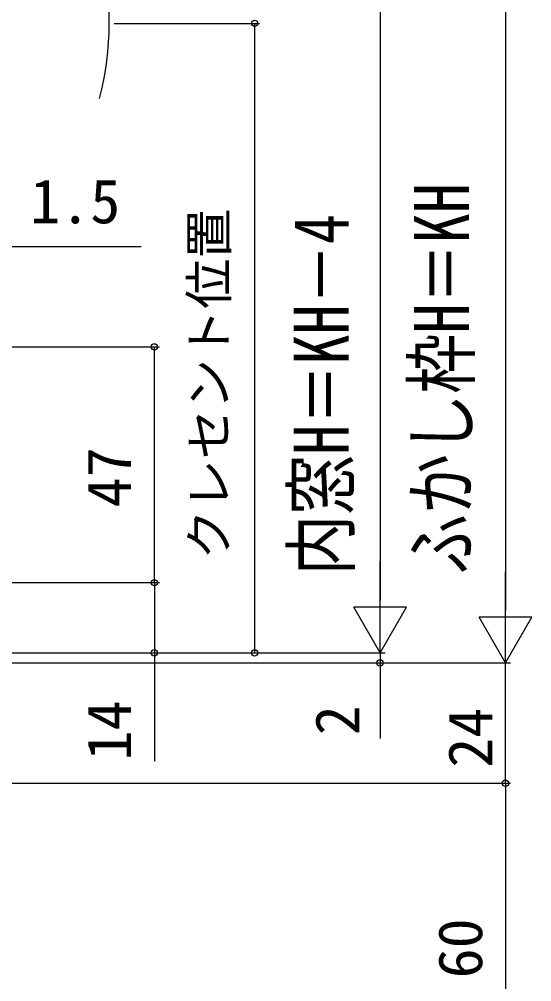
# Model space of a CAD drawing. Units: millimetres, scale not verified. Extents: x -525 to 525, y -782 to 777.
# Drawn here: x -192.9 to -90.8, y 99.9 to 291.8 of the extents above; entities that cross this region are included whole.
import ezdxf
from ezdxf.enums import TextEntityAlignment as Align

# ---------------------------------------------------------------- set-up
doc = ezdxf.new("R2010")
doc.units = ezdxf.units.MM
doc.header["$LTSCALE"] = 4
doc.layers.add('0-4_YKK_12', color=2, linetype='Continuous')
doc.layers.add('0-7_YKK_D', color=6, linetype='Continuous')
doc.styles.add('ＭＳ ゴシック', font='')
doc.styles.get('ＭＳ ゴシック').set_extended_font_data('MS Gothic')

msp = doc.modelspace()

# ---------------------------------------------------------------- linework, layer by layer
at = {"layer": '0-4_YKK_12'}
msp.add_arc((-235, 291.004), 60, 345.52249, 14.47751, dxfattribs=at)
at = {"layer": '0-7_YKK_D'}
for p, q in [((-96, 408), (-96, 174)), ((-121, 406), (-121, 175.996)), ((-174, 291.004), (-145, 291.004)), ((-146, 291.004), (-146, 165.504)), ((-196, 246.5), (-168.627, 246.5)), ((-201.693, 226.5), (-165, 226.5)), ((-166, 179.5), (-166, 226.5)), ((-121, 165.496), (-121, 183.682)), ((-96, 163.5), (-96, 181.686)), ((-197.25, 179.5), (-165, 179.5)), ((-197.25, 179.5), (-165, 179.5)), ((-121, 165.496), (-126.25, 174.589)), ((-115.75, 174.589), (-126.25, 174.589)), ((-121, 165.496), (-115.75, 174.589)), ((-96, 163.5), (-101.25, 172.593)), ((-90.75, 172.593), (-101.25, 172.593)), ((-96, 163.5), (-90.75, 172.593)), ((-121, 165.5), (-121, 168.05)), ((-199.414, 165.496), (-120, 165.496)), ((-196.8, 165.5), (-120, 165.5)), ((-195.953, 165.504), (-145, 165.504)), ((-121, 165.5), (-121, 163.5)), ((-258.627, 163.5), (-95, 163.5)), ((-221.953, 163.5), (-95, 163.5)), ((-221.953, 163.5), (-120, 163.5)), ((-121, 163.5), (-121, 148.445)), ((-96, 139.5), (-96, 163.5)), ((-200, 139.5), (-95, 139.5)), ((-197.978, 139.5), (-95, 139.5)), ((-96, 139.5), (-96, 79.5))]:
    msp.add_line(p, q, dxfattribs=at)
msp.add_lwpolyline([(-166, 179.5), (-166, 165.504), (-166, 143.886)], dxfattribs=at)
for centre in [(-146, 291.004), (-166, 226.5), (-166, 179.5), (-166, 179.5), (-166, 165.504), (-146, 165.504), (-121, 163.5), (-96, 139.5), (-96, 139.5)]:
    msp.add_circle(centre, 0.637, dxfattribs=at)

# ---------------------------------------------------------------- texts
at = {"layer": '0-7_YKK_D', "style": 'ＭＳ ゴシック'}
msp.add_text('1.5', height=8.798, dxfattribs=at).set_placement((-190.741, 248.5), align=Align.BOTTOM_LEFT)
at = {"layer": '0-7_YKK_D', "style": 'ＭＳ ゴシック', "width": 0.8}
for s, p in [('ふかし枠H＝KH', (-99.96, 181.147)), ('内窓H＝KH－4', (-123.949, 180.992))]:
    msp.add_text(s, height=11, rotation=90, dxfattribs=at).set_placement(p, align=Align.BOTTOM_LEFT)
at = {"layer": '0-7_YKK_D', "style": 'ＭＳ ゴシック'}
for s, height, p in [('クレセント位置', 7.331, (-149.25, 184.078)), ('47', 8.798, (-168, 194.511)), ('14', 8.798, (-168, 144.045)), ('2', 8.798, (-122.5, 149.059)), ('24', 8.798, (-96, 142.602)), ('60', 8.798, (-98, 100.602))]:
    msp.add_text(s, height=height, rotation=90, dxfattribs=at).set_placement(p, align=Align.BOTTOM_LEFT)

doc.saveas('drawing.dxf')
